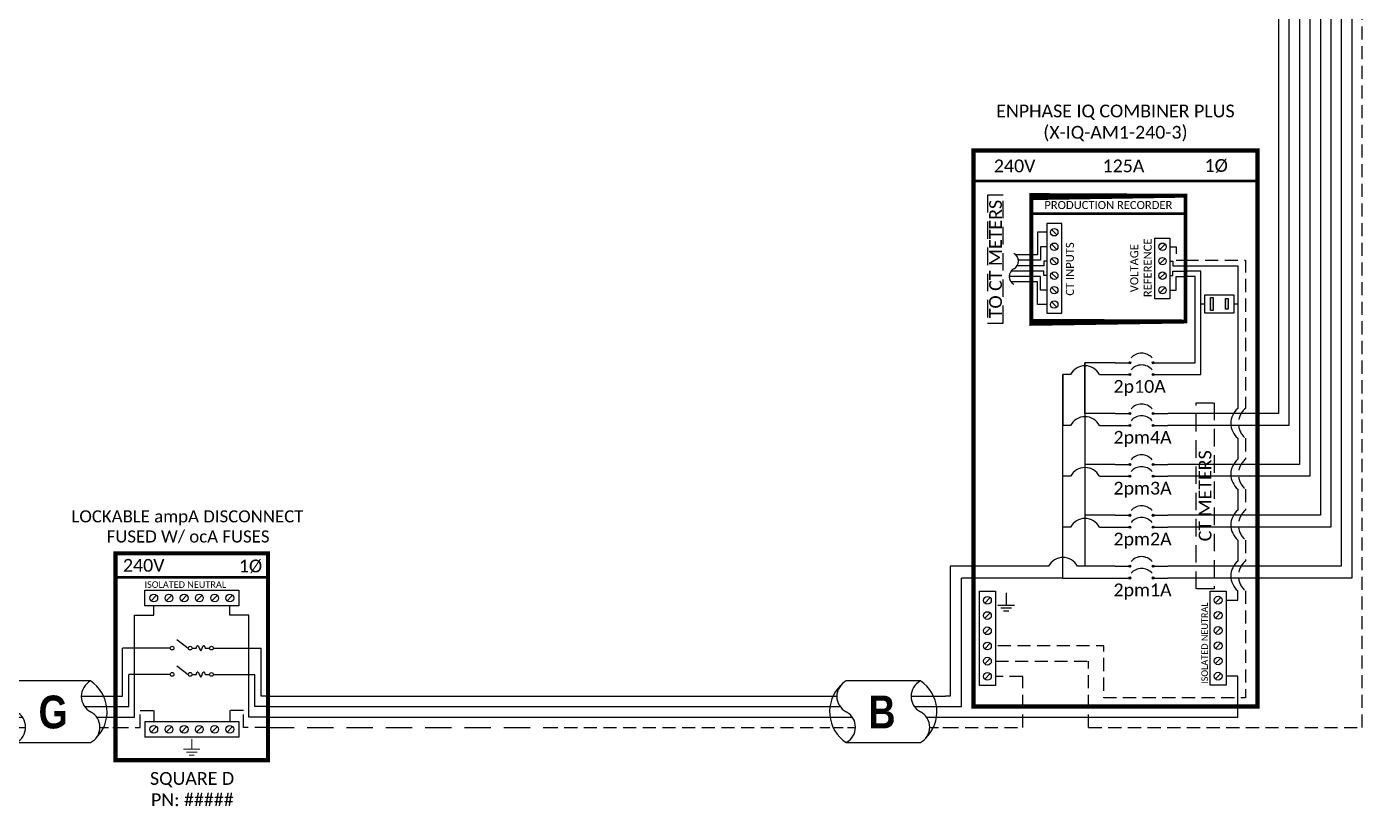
# Model space of a CAD drawing. Header units: feet. Extents: x 13749 to 14348, y 16038 to 16616.
# Drawn here: x 13964.1 to 14346.2, y 16050.5 to 16273.6 of the extents above; entities that cross this region are included whole.
import ezdxf

# ---------------------------------------------------------------- set-up
doc = ezdxf.new("R2010")
doc.units = ezdxf.units.FT
doc.header["$MEASUREMENT"] = 0
doc.linetypes.add('DASHED', pattern=[0.75, 0.5, -0.25])
doc.linetypes.add('HIDDEN', pattern=[0.375, 0.25, -0.125])
for name, color, linetype in [('E - MODULE', 7, 'Continuous'), ('ONE LINE BLOCKS', 7, 'Continuous'), ('TABLES', 7, 'Continuous'), ('TEXT', 7, 'Continuous'), ('Z - TITLEBLOCK TXT', 7, 'Continuous')]:
    doc.layers.add(name, color=color, linetype=linetype)
doc.styles.add('ONE LINE TXT', font='techb___.ttf')
doc.styles.get("Standard").update_dxf_attribs({"font": 'calibri.ttf'})

# ---------------------------------------------------------------- blocks, each defined once
blk = doc.blocks.new('*U15')
at = {"color": 7, "linetype": 'Continuous'}
for p, q in [((-7.14273261753624, 13.31379698112505), (-28.38670308841029, 13.31379698112505)), ((-28.38670308841029, -4.313796981125051), (-7.14273261753624, -4.313796981125051))]:
    blk.add_line(p, q, dxfattribs=at)
at = {"color": 7}
for p, q in [((-35.52943570594744, 8.999999999996362), (-31.05138576750414, 8.999999999996362)), ((-9.807415296628278, 8.999999999996362), (9.094947017729282e-13, 8.999999999996362))]:
    blk.add_line(p, q, dxfattribs=at)
at = {"color": 10}
for p, q in [((-35.52943570594744, 5.999999999996362), (-30.11481272106539, 5.999999999992724)), ((-8.870842250205897, 5.999999999992724), (9.094947017729282e-13, 5.999999999992724))]:
    blk.add_line(p, q, dxfattribs=at)
at = {"color": 253}
for p, q in [((-35.52943570594744, 2.999999999996362), (-26.6585934557479, 2.999999999996362)), ((-5.414622984878406, 2.999999999996362), (9.094947017729282e-13, 2.999999999992724))]:
    blk.add_line(p, q, dxfattribs=at)
at = {"color": 92, "linetype": 'HIDDEN', "ltscale": 10}
for p, q in [((-4.478049938447839, -3.637978807091713e-12), (0, 0)), ((-35.52943570594744, -3.637978807091713e-12), (-25.72202040931734, -3.637978807091713e-12))]:
    blk.add_line(p, q, dxfattribs=at)
at = {"color": 7, "linetype": 'Continuous'}
for centre, start, end in [((-22.53670101713578, 4.499999999989086), 133.9732389627104, 236.4264841729064), ((-12.99273468881074, 4.499999999989086), 313.9732389627104, 56.4264841729064)]:
    blk.add_arc(centre, 10.57854155630173, start, end, dxfattribs=at)
at = {"linetype": 'Continuous'}
for centre, start, end in [((-26.07656823981961, 8.906898490567983), 117.6639225845625, 242.3360774153913), ((-4.832597768944652, 8.906898490546155), 117.6639225845625, 242.3360774153913), ((-30.69683793700187, 0.09310150943201734), 297.6639225845625, 62.33607741539132), ((-9.452867466132375, 0.09310150943201734), 297.6639225845625, 62.33607741539132)]:
    blk.add_arc(centre, 4.975688628201564, start, end, dxfattribs=at)
blk = doc.blocks.new('*U18')
at = {"color": 7}
blk.add_line((-79.14105710962394, 8.999999999996362), (0, 9), dxfattribs=at)
at = {"color": 10}
blk.add_line((-79.14105710962394, 5.999999999996362), (0, 6), dxfattribs=at)
at = {"color": 253}
blk.add_line((-79.14105710962394, 2.999999999996362), (0, 3), dxfattribs=at)
at = {"color": 92, "linetype": 'HIDDEN', "ltscale": 15}
blk.add_line((-79.14105710962394, -3.637978807091713e-12), (0, 0), dxfattribs=at)
blk = doc.blocks.new('*U24')
at = {"color": 7, "linetype": 'Continuous'}
for p, q in [((-7.14273261753624, 13.31379698112505), (-28.38670308841029, 13.31379698112505)), ((-28.38670308841029, -4.313796981125051), (-7.14273261753624, -4.313796981125051))]:
    blk.add_line(p, q, dxfattribs=at)
at = {"color": 7}
for p, q in [((-35.52943570594744, 8.999999999996362), (-31.05138576750414, 8.999999999996362)), ((-9.807415296628278, 8.999999999996362), (9.094947017729282e-13, 8.999999999996362))]:
    blk.add_line(p, q, dxfattribs=at)
at = {"color": 10}
for p, q in [((-35.52943570594744, 5.999999999996362), (-30.11481272106539, 5.999999999992724)), ((-8.870842250205897, 5.999999999992724), (9.094947017729282e-13, 5.999999999992724))]:
    blk.add_line(p, q, dxfattribs=at)
at = {"color": 253}
for p, q in [((-35.52943570594744, 2.999999999996362), (-26.6585934557479, 2.999999999996362)), ((-5.414622984878406, 2.999999999996362), (9.094947017729282e-13, 2.999999999992724))]:
    blk.add_line(p, q, dxfattribs=at)
at = {"color": 92, "linetype": 'HIDDEN', "ltscale": 10}
for p, q in [((-4.478049938447839, -3.637978807091713e-12), (0, 0)), ((-35.52943570594744, -3.637978807091713e-12), (-25.72202040931734, -3.637978807091713e-12))]:
    blk.add_line(p, q, dxfattribs=at)
at = {"color": 7, "linetype": 'Continuous'}
for centre, start, end in [((-22.53670101713578, 4.499999999989086), 133.9732389627104, 236.4264841729064), ((-12.99273468881074, 4.499999999989086), 313.9732389627104, 56.4264841729064)]:
    blk.add_arc(centre, 10.57854155630173, start, end, dxfattribs=at)
at = {"linetype": 'Continuous'}
for centre, start, end in [((-26.07656823981961, 8.906898490567983), 117.6639225845625, 242.3360774153913), ((-4.832597768944652, 8.906898490546155), 117.6639225845625, 242.3360774153913), ((-30.69683793700187, 0.09310150943201734), 297.6639225845625, 62.33607741539132), ((-9.452867466132375, 0.09310150943201734), 297.6639225845625, 62.33607741539132)]:
    blk.add_arc(centre, 4.975688628201564, start, end, dxfattribs=at)
blk = doc.blocks.new('*U25')
at = {"lineweight": 50}
blk.add_line((-43.6116214036756, 43.06379295176157), (0, 43.06379295176157), dxfattribs=at)
at = {"color": 1, "linetype": 'Continuous'}
for p, q in [((-35.26761573623207, 34.77694743980464), (-35.26761573623207, 39.31564129513208)), ((-35.26761573623207, 39.31564129513208), (-8.32254697902863, 39.31564129513208)), ((-8.32254697902863, 39.31564129513208), (-8.32254697902863, 34.77694743980464)), ((-8.32254697902863, 34.77694743980464), (-35.26761573623207, 34.77694743980464)), ((-26.07495123449735, 25.18172376179064), (-22.8119471562477, 22.73910601337411)), ((-21.72993409277569, 22.73470420183003), (-20.49160572531946, 22.73470420183003)), ((-17.94050467957095, 22.73080170828689), (-16.70217631211381, 22.73080170828689)), ((-26.07495123449735, 17.64726165747561), (-22.8119471562477, 15.20464390905909)), ((-21.72993409277569, 15.20024209749317), (-20.49160572531946, 15.20024209749317)), ((-17.94050467957095, 15.19633960397186), (-16.70217631211381, 15.19633960397186)), ((-35.26761573623207, 1.758423961488006), (-8.322546979023173, 1.758423961488006)), ((-35.26761573623207, 1.758423961488006), (-35.26761573623207, -2.780269893839431)), ((-8.32254697902863, 1.758423961488006), (-8.32254697902863, -2.780269893839431)), ((-8.322546979023173, -2.780269893839431), (-35.26761573623207, -2.780269893839431))]:
    blk.add_line(p, q, dxfattribs=at)
at = {"color": 4, "linetype": 'Continuous'}
for p, q in [((-31.88526017397362, 37.83229836323517), (-33.45726816549723, 36.26029037170156)), ((-27.5347870491305, 37.83229836323517), (-29.10679504065411, 36.26029037170156)), ((-23.18431392428738, 37.83229836323517), (-24.75632191581099, 36.26029037170156)), ((-18.83384079944972, 37.83229836323517), (-20.40584879097241, 36.26029037170156)), ((-14.4833676746066, 37.83229836323517), (-16.0553756661302, 36.26029037170156)), ((-10.13289454976803, 37.83229836323517), (-11.70490254129163, 36.26029037170156)), ((-31.88526017396816, 0.2750810295910924), (-33.45726816549177, -1.296926961942518)), ((-27.5347870491305, 0.2750810295910924), (-29.10679504065411, -1.296926961942518)), ((-23.18431392428738, 0.2750810295910924), (-24.75632191581099, -1.296926961942518)), ((-18.83384079944426, 0.2750810295910924), (-20.40584879096787, -1.296926961942518)), ((-14.4833676746066, 0.2750810295910924), (-16.0553756661302, -1.296926961942518)), ((-10.13289454976348, 0.2750810295910924), (-11.70490254128708, -1.296926961942518))]:
    blk.add_line(p, q, dxfattribs=at)
at = {"color": 253, "linetype": 'Continuous'}
for p, q in [((-32.67126416973497, 32.16868385986527), (-32.67126416972951, 34.77694743980464)), ((-10.91889854553028, 32.16868385986527), (-10.91889854553483, 34.77694743980464)), ((-38.15750528725175, 2.999999999992724), (-38.1575052872513, 32.16868385986527)), ((-38.1575052872513, 32.16868385986527), (-32.67126416973497, 32.16868385986527)), ((-5.432657428013954, 32.16868385986527), (-10.91889854553028, 32.16868385986527)), ((-5.432657428004404, 2.999999999992724), (-5.432657428013954, 32.16868385986527)), ((-43.61162140367423, 2.999999999992724), (-38.1575052872513, 2.999999999992724)), ((-1.364242052659392e-12, 2.999999999992724), (-5.432657428004404, 2.999999999992724))]:
    blk.add_line(p, q, dxfattribs=at)
at = {"color": 7, "linetype": 'Continuous'}
for p, q in [((-27.97005342058207, 22.73146537071079), (-41.66354822822996, 22.73146537071079)), ((-41.66354822823041, 8.999999999992724), (-41.66354822822996, 22.73146537071079)), ((-15.62012336914651, 22.73146537070768), (-1.926614487035295, 22.73146537071857)), ((-1.926614487024381, 8.999999999992724), (-1.926614487035295, 22.73146537071079))]:
    blk.add_line(p, q, dxfattribs=at)
at = {"color": 10, "linetype": 'Continuous'}
for p, q in [((-27.97005280056258, 15.19782235267374), (-39.80034955827946, 15.19535016399573)), ((-39.79842799696689, 5.999999999992724), (-39.80034953798895, 15.19525306674404)), ((-15.6201354128307, 15.19841689566136), (-3.789813407730962, 15.19415025971505)), ((-3.791734718288808, 5.999999999992724), (-3.789813177276301, 15.19525306674404)), ((-43.61162140367423, 5.999999999992724), (-39.79842799696689, 5.999999999992724)), ((-1.364242052659392e-12, 5.999999999992724), (-3.791734718288808, 5.999999999989086))]:
    blk.add_line(p, q, dxfattribs=at)
at = {"color": 7}
for p, q in [((-43.61162140367423, 8.999999999996362), (-41.6635482282295, 8.999999999992724)), ((-1.364242052659392e-12, 8.999999999996362), (-1.926614487024835, 8.999999999996362))]:
    blk.add_line(p, q, dxfattribs=at)
at = {"color": 92, "linetype": 'HIDDEN', "ltscale": 15}
for p, q in [((-36.58051912606061, -3.637978807091713e-12), (-36.58051912606061, 4.898634765475435)), ((-36.58051912606061, 4.898634765475435), (-32.67126416972496, 4.898634765475435)), ((-32.67126416972496, 4.898634765475435), (-32.67126416972496, 1.758423961488006)), ((-7.009643589204643, 4.898634765475435), (-10.91889854554029, 4.898634765475435)), ((-10.91889854554029, 4.898634765475435), (-10.91889854554029, 1.758423961488006)), ((-7.009643589199186, -3.637978807091713e-12), (-7.009643589204643, 4.898634765475435)), ((-43.6116214036756, 0), (-36.58051912606061, 0)), ((0, 0), (-7.009643589199186, 0))]:
    blk.add_line(p, q, dxfattribs=at)
at = {"lineweight": 50, "const_width": 1.185332763664635}
blk.add_lwpolyline([(-43.6116214036756, -9.335896394964948), (-43.6116214036756, 49.83611655237473), (0, 49.83611655237473), (0, -9.335896394964948)], close=True, dxfattribs=at)
at = {"color": 92, "linetype": 'Continuous', "lineweight": 5, "ltscale": 0.05, "flags": 128}
for points in [[(-21.79508135762762, -3.32089023822482), (-21.79508135763217, -6.16701261263006)], [(-24.13611969887688, -6.16701261263006), (-19.45404301637745, -6.16701261263006)], [(-20.26545811315873, -7.034441443007381), (-23.32470460209652, -7.034441443007381)], [(-21.07687320994455, -7.90187027340653), (-22.51328950531069, -7.90187027340653)]]:
    blk.add_lwpolyline(points, dxfattribs=at)
at = {"color": 4, "linetype": 'Continuous'}
for centre in [(-32.67126416973497, 37.04629436745745), (-28.32079104489185, 37.04629436745745), (-23.97031792004873, 37.04629436745745), (-19.61984479521107, 37.04629436745745), (-15.26937167036795, 37.04629436745745), (-10.91889854552483, 37.04629436745745), (-32.67126416972951, -0.5109229661866266), (-28.32079104489185, -0.5109229661866266), (-23.97031792004873, -0.5109229661866266), (-19.61984479520561, -0.5109229661866266), (-15.26937167036795, -0.5109229661866266), (-10.91889854552483, -0.5109229661866266)]:
    blk.add_circle(centre, 1.111577510887078, dxfattribs=at)
at = {"color": 1, "linetype": 'Continuous'}
for centre in [(-27.42901506464841, 22.73146537071079), (-22.27096275427266, 22.73146537071079), (-16.16114765061229, 22.72756287716766), (-27.42901506464295, 15.19700326637758), (-22.27096275427812, 15.19700326637758), (-16.16114765061229, 15.1931007728308)]:
    blk.add_circle(centre, 0.5410383559336597, dxfattribs=at)
for points in [[(-20.49160572531946, 22.73470420183003), (-20.11554185856221, 23.49225212552483), (-19.21603552317447, 21.96935129106714), (-18.38987687338704, 23.49225212552483), (-17.94050467957095, 22.73080170828689)], [(-20.49160572531946, 15.20024209749317), (-20.11554185856221, 15.95779002119161), (-19.21603552317447, 14.43488918673029), (-18.38987687338704, 15.95779002119161), (-17.94050467957095, 15.19633960395004)]]:
    blk.add_spline(points, degree=3, dxfattribs=at)
at = {"color": 7}
blk.add_blockref('*U24', (-43.6116214036756, 0), dxfattribs=at)
at = {"color": 4, "linetype": 'Continuous'}
blk.add_text('ISOLATED NEUTRAL', height=1.874334766554741, dxfattribs=at).set_placement((-35.31784838447857, 39.97217458965315))
at = {"color": 1}
for s, width, gutter_width, heights, insert, char_height, attachment_point in [('\\A1;\\pi2.6661;LOCKABLE ampA DISCONNECT \\P\\pi12.722;FUSED W/ ocA FUSES', 71.89306288330188, 92.22970162818092, [18.55702276612101], (-58.87540365616496, 62.16091061536463), 3.454398339822651, 1), ('240V', 0.1480620958035672, 0.75, [0], (-35.54517607183425, 46.39544126646797), 3.65759824216516, 5), ('1Ø', 0.1480620958035672, 0.75, [0], (-4.982872748738373, 46.09550858286093), 3.65759824216516, 5), ('\\A1;\\pi5.5987,t23.887;SQUARE D\\P\\pi5.8899,t24.178;PN: #####', 35.08159665650859, 28.88215433384357, [13.54017578842261], (-39.35086651751135, -12.75181679176603), 3.657598242165161, 1)]:
    blk.add_mtext_dynamic_manual_height_columns(s, width=width, gutter_width=gutter_width, heights=heights, dxfattribs=dict(at, insert=insert, char_height=char_height, attachment_point=attachment_point))
blk = doc.blocks.new('*U20')
at = {"color": 7}
blk.add_line((-79.14105710962394, 9), (0, 9), dxfattribs=at)
at = {"color": 10}
blk.add_line((-79.14105710962394, 6), (0, 5.999999999947249), dxfattribs=at)
at = {"color": 253}
blk.add_line((-79.14105710962394, 3), (0, 3), dxfattribs=at)
at = {"color": 92, "linetype": 'DASHED', "ltscale": 15}
blk.add_line((-79.14105710962394, 0), (0, 0), dxfattribs=at)

msp = doc.modelspace()

# ---------------------------------------------------------------- hatches: boundary and pattern name
h = msp.add_hatch(color=1)
h.dxf.hatch_style = 1
h.paths.add_polyline_path([(14307.08083440722, 16195.8236278502), (14307.85048608858, 16195.8236278502), (14307.85048608858, 16192.74623033567), (14307.08083440722, 16192.74623033567)])
h.paths.add_polyline_path([(14302.80122786337, 16196.14738007927), (14303.57087954473, 16196.14738007927), (14303.57087954473, 16192.41746944826), (14302.80122786337, 16192.41746944826)])
at = {"layer": 'ONE LINE BLOCKS', "linetype": 'Continuous'}
h = msp.add_hatch(color=1, dxfattribs=at)
h.dxf.hatch_style = 1
edge = h.paths.add_edge_path()
edge.add_arc((14279.75540628111, 16177.44925876191), 0.2909504558996183, 0, 360)
h = msp.add_hatch(color=1, dxfattribs=at)
h.dxf.hatch_style = 1
edge = h.paths.add_edge_path()
edge.add_arc((14286.43201559113, 16177.44925876191), 0.2909504558996183, 0, 360)
h = msp.add_hatch(color=1, dxfattribs=at)
h.dxf.hatch_style = 1
edge = h.paths.add_edge_path()
edge.add_arc((14279.75540628111, 16174.07031187574), 0.2909504558996183, 0, 360)
h = msp.add_hatch(color=1, dxfattribs=at)
h.dxf.hatch_style = 1
edge = h.paths.add_edge_path()
edge.add_arc((14286.43201559113, 16174.07031187574), 0.2909504558996183, 0, 360)
h = msp.add_hatch(color=1, dxfattribs=at)
h.dxf.hatch_style = 1
edge = h.paths.add_edge_path()
edge.add_arc((14279.7554062814, 16162.88894082084), 0.2909504558996183, 0, 360)
h = msp.add_hatch(color=1, dxfattribs=at)
h.dxf.hatch_style = 1
edge = h.paths.add_edge_path()
edge.add_arc((14286.4320155914, 16162.88894082084), 0.2909504558996183, 0, 360)
h = msp.add_hatch(color=1, dxfattribs=at)
h.dxf.hatch_style = 1
edge = h.paths.add_edge_path()
edge.add_arc((14279.7554062814, 16159.50999393468), 0.2909504558996183, 0, 360)
h = msp.add_hatch(color=1, dxfattribs=at)
h.dxf.hatch_style = 1
edge = h.paths.add_edge_path()
edge.add_arc((14286.4320155914, 16159.50999393468), 0.2909504558996183, 0, 360)
h = msp.add_hatch(color=1, dxfattribs=at)
h.dxf.hatch_style = 1
edge = h.paths.add_edge_path()
edge.add_arc((14279.7554062814, 16148.32862287988), 0.2909504558996183, 0, 360)
h = msp.add_hatch(color=1, dxfattribs=at)
h.dxf.hatch_style = 1
edge = h.paths.add_edge_path()
edge.add_arc((14286.4320155914, 16148.32862287988), 0.2909504558996183, 0, 360)
h = msp.add_hatch(color=1, dxfattribs=at)
h.dxf.hatch_style = 1
edge = h.paths.add_edge_path()
edge.add_arc((14279.7554062814, 16144.94967599372), 0.2909504558996183, 0, 360)
h = msp.add_hatch(color=1, dxfattribs=at)
h.dxf.hatch_style = 1
edge = h.paths.add_edge_path()
edge.add_arc((14286.4320155914, 16144.94967599372), 0.2909504558996183, 0, 360)
h = msp.add_hatch(color=1, dxfattribs=at)
h.dxf.hatch_style = 1
edge = h.paths.add_edge_path()
edge.add_arc((14279.7554062814, 16133.76830493892), 0.2909504558996183, 0, 360)
h = msp.add_hatch(color=1, dxfattribs=at)
h.dxf.hatch_style = 1
edge = h.paths.add_edge_path()
edge.add_arc((14286.4320155914, 16133.76830493892), 0.2909504558996183, 0, 360)
h = msp.add_hatch(color=1, dxfattribs=at)
h.dxf.hatch_style = 1
edge = h.paths.add_edge_path()
edge.add_arc((14279.7554062814, 16130.38935805276), 0.2909504558996183, 0, 360)
h = msp.add_hatch(color=1, dxfattribs=at)
h.dxf.hatch_style = 1
edge = h.paths.add_edge_path()
edge.add_arc((14286.4320155914, 16130.38935805276), 0.2909504558996183, 0, 360)
h = msp.add_hatch(color=1, dxfattribs=at)
h.dxf.hatch_style = 1
edge = h.paths.add_edge_path()
edge.add_arc((14279.7554062814, 16119.20798699796), 0.2909504558996183, 0, 360)
h = msp.add_hatch(color=1, dxfattribs=at)
h.dxf.hatch_style = 1
edge = h.paths.add_edge_path()
edge.add_arc((14286.4320155914, 16119.20798699796), 0.2909504558996183, 0, 360)
h = msp.add_hatch(color=1, dxfattribs=at)
h.dxf.hatch_style = 1
edge = h.paths.add_edge_path()
edge.add_arc((14279.7554062814, 16115.8290401118), 0.2909504558996183, 0, 360)
h = msp.add_hatch(color=1, dxfattribs=at)
h.dxf.hatch_style = 1
edge = h.paths.add_edge_path()
edge.add_arc((14286.4320155914, 16115.8290401118), 0.2909504558996183, 0, 360)

# ---------------------------------------------------------------- linework, layer by layer
at = {"color": 10, "linetype": 'Continuous'}
for p, q in [((14343.24561530943, 16584.46621298373), (14343.24561531049, 16115.82904011171)), ((14337.24561530943, 16580.11592876728), (14337.24561531046, 16130.38935805228)), ((14331.24561530942, 16575.7656445509), (14331.24561531043, 16144.94967599324)), ((14325.24561530948, 16571.41536033445), (14325.24561531039, 16159.5099939342)), ((14298.46232648316, 16191.76210829103), (14298.46232648316, 16202.11489641838)), ((14300.01099104004, 16174.07031187575), (14300.01099104004, 16203.66356097526)), ((14260.61142359565, 16159.50999393451), (14260.61142359565, 16174.07031187564)), ((14262.78319322273, 16174.07031187581), (14260.61142359565, 16174.07031187581)), ((14260.61142359552, 16174.07031187581), (14260.61142359537, 16159.50999393445)), ((14260.61142359537, 16159.50999393462), (14260.61142359537, 16174.07031187574)), ((14271.02208847407, 16174.07031187574), (14275.55897010325, 16174.07031187574)), ((14290.62845176901, 16174.07031187574), (14300.01099104004, 16174.07031187575)), ((14260.61142359565, 16144.94967599339), (14260.61142359565, 16159.50999393451)), ((14262.78319322273, 16159.50999393451), (14260.61142359565, 16159.50999393451)), ((14271.02208847435, 16159.50999393451), (14275.55897010352, 16159.50999393451)), ((14325.24561531039, 16159.5099939342), (14290.62845176929, 16159.50999393418)), ((14260.61142359565, 16130.38935805226), (14260.61142359565, 16144.94967599339)), ((14262.78319322273, 16144.94967599339), (14260.61142359565, 16144.94967599339)), ((14271.02208847435, 16144.94967599339), (14275.55897010352, 16144.94967599339)), ((14331.24561531043, 16144.94967599324), (14290.62845176929, 16144.94967599322)), ((14260.61142359565, 16115.82904011114), (14260.61142359565, 16130.38935805226)), ((14262.78319322273, 16130.38935805226), (14260.61142359565, 16130.38935805226)), ((14271.02208847435, 16130.38935805226), (14275.55897010352, 16130.38935805226)), ((14337.24561531046, 16130.38935805228), (14290.62845176929, 16130.38935805226)), ((14260.61142359565, 16115.82904011114), (14231.58781127441, 16115.82904011114)), ((14231.58781127441, 16079.04269391565), (14231.58781127441, 16115.82904011114)), ((14260.61142359565, 16115.82904011114), (14275.55897010352, 16115.82904011114)), ((14343.2456153105, 16115.82904011182), (14290.62845176929, 16115.8290401118)), ((14226.95789001107, 16079.04269391565), (14231.58781127441, 16079.04269391565))]:
    msp.add_line(p, q, dxfattribs=at)
at = {"color": 7, "linetype": 'Continuous'}
for p, q in [((14340.24561530933, 16582.29107087553), (14340.24561531052, 16119.2079869979)), ((14334.24561530936, 16577.94078665907), (14334.24561531047, 16133.76830493846)), ((14328.24561530939, 16573.59050244269), (14328.24561531043, 16148.32862287941)), ((14322.24561530938, 16569.24021822623), (14322.2456153104, 16162.88894082036)), ((14266.90264084858, 16177.44925876197), (14266.90264084858, 16162.88894082085)), ((14266.90264084831, 16162.88894082062), (14266.90264084845, 16177.44925876161)), ((14275.55897010325, 16177.44925876191), (14266.90264084831, 16177.44925876191)), ((14266.90264084831, 16177.44925876191), (14266.90264084831, 16162.88894082078)), ((14275.55897010352, 16162.88894082068), (14266.90264084858, 16162.88894082068)), ((14266.90264084858, 16162.88894082068), (14266.90264084858, 16148.32862287956)), ((14266.90264084858, 16162.88894082085), (14266.90264084858, 16162.88894082068)), ((14266.90264084831, 16162.88894082078), (14266.90264084831, 16162.88894082062)), ((14322.2456153104, 16162.88894082036), (14290.62845176929, 16162.88894082035)), ((14275.55897010352, 16148.32862287956), (14266.90264084858, 16148.32862287956)), ((14266.90264084858, 16148.32862287956), (14266.90264084858, 16133.76830493843)), ((14328.24561531043, 16148.32862287942), (14290.62845176929, 16148.32862287939)), ((14275.55897010352, 16133.76830493843), (14266.90264084858, 16133.76830493843)), ((14266.90264084858, 16133.76830493843), (14266.90264084858, 16119.2079869973)), ((14334.24561531047, 16133.76830493846), (14290.62845176929, 16133.76830493843)), ((14256.4919759698, 16119.2079869973), (14228.29366002813, 16119.2079869973)), ((14228.29366002813, 16119.2079869973), (14228.29366002816, 16082.04269391565)), ((14275.55897010352, 16119.2079869973), (14264.73087122142, 16119.2079869973)), ((14340.24561531052, 16119.207986998), (14290.62845176929, 16119.20798699796)), ((14228.29366002816, 16082.04269391565), (14226.95789001107, 16082.04269391565))]:
    msp.add_line(p, q, dxfattribs=at)
at = {"linetype": 'Continuous'}
for p, q in [((14298.46232648316, 16177.44925876191), (14298.46232648316, 16202.11489641838)), ((14300.01099104004, 16194.28165908204), (14301.06763734677, 16194.28165908204)), ((14290.62845176901, 16177.44925876191), (14298.46232648316, 16177.44925876191))]:
    msp.add_line(p, q, dxfattribs=at)
at = {"color": 253, "linetype": 'Continuous'}
for p, q in [((14309.58407660517, 16194.28165908204), (14310.64072291191, 16194.28165908204)), ((14310.64072291191, 16155.82639598219), (14310.640722912, 16149.81837311062)), ((14310.64072291211, 16141.26607804091), (14310.6407229122, 16135.25805516935)), ((14310.64072291191, 16126.70576009993), (14310.64072291203, 16120.69773722836)), ((14310.64072291219, 16087.74995315893), (14307.27333180494, 16087.74995315893)), ((14310.6407229122, 16076.04269391565), (14310.6407229122, 16087.67848629361)), ((14226.95789001107, 16076.04269391565), (14310.6407229122, 16076.04269391565))]:
    msp.add_line(p, q, dxfattribs=at)
at = {"linetype": 'Continuous', "flags": 128}
for points in [[(14255.96054751534, 16214.78520417839), (14253.28365008052, 16214.78520417839), (14253.28365008052, 16208.30955464656), (14247.12763068592, 16208.30955464656)], [(14255.96054751525, 16210.64627980841), (14254.22568326828, 16210.64627980841), (14254.22568326828, 16206.76089008951), (14247.86548208627, 16206.76089008951)], [(14255.96054751521, 16206.50735543881), (14255.16771645604, 16206.50735543881), (14255.16771645604, 16205.21222553246), (14247.49800549932, 16205.21222553246)], [(14255.96054751512, 16198.22950669915), (14254.22568326828, 16198.22950669915), (14254.22568326828, 16202.11489641838), (14245.21061113004, 16202.11489641838)], [(14255.96054751516, 16202.36843106898), (14255.16771645604, 16202.36843106898), (14255.16771645604, 16203.66356097526), (14245.74429187256, 16203.66356097526)], [(14291.22938908288, 16198.22950669915), (14292.96425332972, 16198.22950669915), (14292.96425332972, 16202.11489641838), (14295.6589089939, 16202.11489641838)], [(14298.46232648316, 16202.11489641838), (14295.65890899394, 16202.11489641838)], [(14255.96054751503, 16194.09058232923), (14253.28365008052, 16194.09058232927), (14253.28365008052, 16200.5662318615), (14245.75855218827, 16200.5662318615)]]:
    msp.add_lwpolyline(points, dxfattribs=at)
at = {"color": 253, "linetype": 'Continuous', "flags": 128}
for points in [[(14291.22938908279, 16206.50735543881), (14292.02222014195, 16206.50735543881), (14292.02222014195, 16205.21222553246), (14295.6589089939, 16205.21222553246)], [(14295.65890899394, 16205.21222553246), (14310.64072291191, 16205.21222553246), (14310.64072291191, 16164.37869105166)], [(14307.27333180494, 16109.502318783), (14310.6407229122, 16109.502318783), (14310.6407229122, 16112.14544215859)]]:
    msp.add_lwpolyline(points, dxfattribs=at)
at = {"color": 10, "linetype": 'Continuous', "flags": 128}
for points in [[(14291.22938908283, 16202.36843106898), (14292.02222014195, 16202.36843106898), (14292.02222014195, 16203.66356097526), (14295.6589089939, 16203.66356097526)], [(14300.01099104004, 16203.66356097526), (14295.65890899394, 16203.66356097526)]]:
    msp.add_lwpolyline(points, dxfattribs=at)
at = {"color": 1}
for points in [[(14309.58407660517, 16196.80877679584), (14301.06763734677, 16196.80877679584), (14301.06763734677, 16191.75454136826), (14309.58407660517, 16191.75454136826)], [(14302.80122786337, 16196.14738007927), (14303.57087954473, 16196.14738007927), (14303.57087954473, 16192.41746944826), (14302.80122786337, 16192.41746944826)], [(14307.08083440722, 16195.8236278502), (14307.85048608858, 16195.8236278502), (14307.85048608858, 16192.74623033567), (14307.08083440722, 16192.74623033567)]]:
    msp.add_lwpolyline(points, close=True, dxfattribs=at)
at = {"linetype": 'Continuous'}
for centre, start, end in [((14245.38830444559, 16206.53075911), 297.6639225845164, 62.33607741548364), ((14247.69843929418, 16202.12386061943), 117.6639225845164, 242.3360774154836)]:
    msp.add_arc(centre, 2.487844314100782, start, end, dxfattribs=at)
at = {"color": 10, "linetype": 'Continuous'}
for centre in [(14266.90264084858, 16171.91086129201), (14266.90264084858, 16157.35054335072), (14266.90264084858, 16142.79022540959), (14266.90264084858, 16128.22990746847)]:
    msp.add_arc(centre, 4.651137018526943, 27.66392258451638, 152.3360774154836, dxfattribs=at)
at = {"color": 253, "linetype": 'Continuous'}
for centre in [(14314.21887081194, 16160.10254351692), (14314.21887081194, 16145.5422255758), (14314.21887081194, 16130.98190763436), (14314.21887081197, 16116.42158969354)]:
    msp.add_arc(centre, 5.575713419222151, 129.9215498685271, 230.0784501314729, dxfattribs=at)
at = {"color": 7, "linetype": 'Continuous'}
msp.add_arc((14260.61142359565, 16117.04853641367), 4.651137018526943, 27.66392258451638, 152.3360774154836, dxfattribs=at)
at = {"layer": 'E - MODULE', "color": 10, "linetype": 'DASHED', "ltscale": 10}
for points in [[(14243.4935552187, 16188.80202911617), (14243.4935552187, 16225.40153936358), (14239.05397207706, 16225.40153936358), (14239.05397207706, 16188.80202911617)], [(14298.67650527768, 16112.73942087971), (14298.67650527768, 16165.97856005243), (14303.86007560387, 16165.97856005243), (14303.86007560387, 16112.73942087971)]]:
    msp.add_lwpolyline(points, close=True, dxfattribs=at)
at = {"layer": 'ONE LINE BLOCKS', "lineweight": 50}
for p, q in [((14234.99426005417, 16229.50175856367), (14316.24561531021, 16229.50175856367)), ((14251.53102760409, 16220.12874461899), (14295.65890899392, 16220.12874461903))]:
    msp.add_line(p, q, dxfattribs=at)
for points, const_width in [([(14234.99426005448, 16079.04850455477), (14234.99426005417, 16238.20480668894), (14316.24561531021, 16238.20480668894), (14316.24561531052, 16079.04850455477)], 1.185332763664635), ([(14295.65890899395, 16189.25183923492), (14295.65890899392, 16225.24146919082), (14251.53102760407, 16225.24146919089), (14251.53102760411, 16189.25183923498)], 1.127694050973034)]:
    msp.add_lwpolyline(points, close=True, dxfattribs=dict(at, const_width=const_width))
at = {"layer": 'TEXT', "color": 92, "linetype": 'HIDDEN', "ltscale": 15}
for p, q in [((14346.24561531052, 16073.04269391605), (14346.24561530957, 16586.64135509194)), ((14312.81586502014, 16155.82639598219), (14312.81586502025, 16149.81837311062)), ((14312.81586502034, 16141.26607804091), (14312.81586502046, 16135.25805516935)), ((14312.81586502017, 16126.70576009993), (14312.81586502028, 16120.69773722836)), ((14241.26649663046, 16092.0282394867), (14267.94404390434, 16092.02823948671)), ((14267.94404390434, 16073.04269391566), (14267.94404390434, 16092.0282394867)), ((14249.09976301757, 16087.67776636174), (14241.26649663046, 16087.67776636174)), ((14249.09976301757, 16073.04269391566), (14249.09976301757, 16087.67776636174)), ((14226.95789001107, 16073.04269391566), (14249.09976301757, 16073.04269391566)), ((14267.94404390434, 16073.04269391566), (14346.24561531052, 16073.04269391566))]:
    msp.add_line(p, q, dxfattribs=at)
at = {"layer": 'TEXT', "color": 92, "linetype": 'HIDDEN', "ltscale": 15, "flags": 128}
for points in [[(14291.22938908288, 16210.64627980852), (14292.96425332972, 16210.64627980852), (14292.96425332972, 16206.76089008928), (14295.6589089939, 16206.76089008928)], [(14295.65890899394, 16206.76089008928), (14312.81586502015, 16206.76089008928), (14312.81586502015, 16164.37869105164)], [(14312.81586502046, 16112.14544215857), (14312.81586502043, 16081.56143080501), (14272.29451702915, 16081.56143080501), (14272.29451702915, 16096.37871261151), (14241.26649663046, 16096.37871261151)]]:
    msp.add_lwpolyline(points, dxfattribs=at)
at = {"layer": 'TEXT', "color": 92, "flags": 128}
for points in [[(14244.35880173657, 16111.54397428238), (14244.35483135098, 16108.04068900581)], [(14242.0137930099, 16108.04068900581), (14246.69586969224, 16108.04068900581)], [(14245.88445459547, 16107.17326017553), (14242.82520810659, 16107.17326017553)], [(14245.07303949878, 16106.30583134493), (14243.63662320331, 16106.30583134493)]]:
    msp.add_lwpolyline(points, dxfattribs=at)
at = {"layer": 'TEXT', "color": 92, "linetype": 'HIDDEN', "ltscale": 15}
for centre in [(14316.3940129202, 16160.10254351692), (14316.3940129202, 16145.5422255758), (14316.3940129202, 16130.98190763436), (14316.3940129202, 16116.42158969354)]:
    msp.add_arc(centre, 5.575713419222151, 129.9215498685271, 230.0784501314729, dxfattribs=at)
at = {"layer": 'Z - TITLEBLOCK TXT', "color": 1, "linetype": 'Continuous'}
for p, q in [((14260.2785400798, 16217.2553039729), (14255.96054751538, 16217.25530397265)), ((14255.96054751538, 16217.25530397265), (14255.960547515, 16191.62048253501)), ((14260.2785400795, 16191.62048253478), (14260.2785400798, 16217.2553039729)), ((14286.91139651824, 16213.11637960306), (14291.22938908266, 16213.11637960282)), ((14286.91139651845, 16195.75940690462), (14286.91139651824, 16213.11637960306)), ((14291.22938908266, 16213.11637960282), (14291.22938908295, 16195.75940690484)), ((14291.22938908295, 16195.75940690484), (14286.91139651845, 16195.75940690462)), ((14255.960547515, 16191.62048253501), (14260.2785400795, 16191.62048253478)), ((14236.72780277506, 16085.08141479524), (14236.72780277506, 16112.02648355273)), ((14236.72780277506, 16112.02648355273), (14241.26649663046, 16112.02648355273)), ((14241.26649663046, 16112.02648355273), (14241.26649663046, 16085.08141479524)), ((14302.73463794966, 16085.15360159251), (14302.73463794966, 16112.09867034925)), ((14302.73463794966, 16112.09867034925), (14307.27333180494, 16112.09867034925)), ((14307.27333180494, 16112.09867034925), (14307.27333180494, 16085.15360159251)), ((14241.26649663046, 16085.08141479524), (14236.72780277506, 16085.08141479524)), ((14307.27333180494, 16085.15360159251), (14302.73463794966, 16085.15360159251))]:
    msp.add_line(p, q, dxfattribs=at)
at = {"layer": 'Z - TITLEBLOCK TXT', "color": 4, "linetype": 'Continuous'}
for p, q in [((14258.86732708429, 16214.03742089165), (14257.37176051062, 16215.53298746514)), ((14258.86732708429, 16209.89849652178), (14257.37176051062, 16211.39406309527)), ((14288.32260951371, 16209.89849652178), (14289.81817608737, 16211.39406309527)), ((14258.86732708417, 16205.75957215194), (14257.37176051067, 16207.25513872545)), ((14288.32260951383, 16205.75957215194), (14289.81817608733, 16207.25513872545)), ((14258.86732708421, 16201.62064778211), (14257.37176051068, 16203.11621435586)), ((14288.32260951378, 16201.62064778211), (14289.81817608731, 16203.11621435586)), ((14258.86732708426, 16197.48172341229), (14257.37176051056, 16198.97728998601)), ((14288.32260951374, 16197.48172341229), (14289.81817608743, 16198.97728998601)), ((14258.86732708426, 16193.34279904241), (14257.37176051056, 16194.83836561614)), ((14239.78315369859, 16110.21613598181), (14238.2111457071, 16108.64412799017)), ((14305.78998887316, 16110.28832277907), (14304.2179808817, 16108.71631478743)), ((14239.78315369859, 16105.86566285701), (14238.2111457071, 16104.29365486554)), ((14305.78998887308, 16105.93784965419), (14304.21798088162, 16104.36584166255)), ((14239.78315369859, 16101.51518973204), (14238.2111457071, 16099.94318174057)), ((14305.78998887308, 16101.58737652922), (14304.21798088162, 16100.01536853775)), ((14239.78315369859, 16097.1647166074), (14238.2111457071, 16095.59270861593)), ((14305.78998887308, 16097.23690340442), (14304.21798088162, 16095.66489541278)), ((14239.78315369859, 16092.81424348244), (14238.2111457071, 16091.24223549096)), ((14305.78998887308, 16092.88643027945), (14304.21798088162, 16091.31442228815)), ((14239.78315369859, 16088.4637703578), (14238.2111457071, 16086.89176236617)), ((14305.78998887308, 16088.53595715465), (14304.21798088162, 16086.96394916318))]:
    msp.add_line(p, q, dxfattribs=at)
at = {"layer": 'Z - TITLEBLOCK TXT', "color": 1, "linetype": 'Continuous', "flags": 128}
for points in [[(14275.55897010325, 16177.44925876191), (14279.75540628111, 16177.44925876191)], [(14275.55897010325, 16177.44925876191), (14279.75540628111, 16177.44925876191)], [(14286.43201559113, 16177.44925876191), (14290.62845176901, 16177.44925876191)], [(14275.55897010325, 16174.07031187574), (14279.75540628111, 16174.07031187574)], [(14275.55897010325, 16174.07031187574), (14279.75540628111, 16174.07031187574)], [(14286.43201559113, 16174.07031187574), (14290.62845176901, 16174.07031187574)], [(14275.55897010352, 16162.88894082084), (14279.7554062814, 16162.88894082084)], [(14275.55897010352, 16162.88894082084), (14279.7554062814, 16162.88894082084)], [(14286.4320155914, 16162.88894082084), (14290.62845176929, 16162.88894082084)], [(14275.55897010352, 16159.50999393468), (14279.7554062814, 16159.50999393468)], [(14275.55897010352, 16159.50999393468), (14279.7554062814, 16159.50999393468)], [(14286.4320155914, 16159.50999393468), (14290.62845176929, 16159.50999393468)], [(14275.55897010352, 16148.32862287988), (14279.7554062814, 16148.32862287988)], [(14275.55897010352, 16148.32862287988), (14279.7554062814, 16148.32862287988)], [(14275.55897010352, 16144.94967599372), (14279.7554062814, 16144.94967599372)], [(14275.55897010352, 16144.94967599372), (14279.7554062814, 16144.94967599372)], [(14286.4320155914, 16148.32862287988), (14290.62845176929, 16148.32862287988)], [(14286.4320155914, 16144.94967599372), (14290.62845176929, 16144.94967599372)], [(14275.55897010352, 16133.76830493892), (14279.7554062814, 16133.76830493892)], [(14275.55897010352, 16133.76830493892), (14279.7554062814, 16133.76830493892)], [(14286.4320155914, 16133.76830493892), (14290.62845176929, 16133.76830493892)], [(14275.55897010352, 16130.38935805276), (14279.7554062814, 16130.38935805276)], [(14275.55897010352, 16130.38935805276), (14279.7554062814, 16130.38935805276)], [(14286.4320155914, 16130.38935805276), (14290.62845176929, 16130.38935805276)], [(14275.55897010352, 16119.20798699796), (14279.7554062814, 16119.20798699796)], [(14275.55897010352, 16119.20798699796), (14279.7554062814, 16119.20798699796)], [(14286.4320155914, 16119.20798699796), (14290.62845176929, 16119.20798699796)], [(14275.55897010352, 16115.8290401118), (14279.7554062814, 16115.8290401118)], [(14275.55897010352, 16115.8290401118), (14279.7554062814, 16115.8290401118)], [(14286.4320155914, 16115.8290401118), (14290.62845176929, 16115.8290401118)]]:
    msp.add_lwpolyline(points, dxfattribs=at)
at = {"layer": 'Z - TITLEBLOCK TXT', "color": 4, "linetype": 'Continuous'}
for centre, radius in [((14258.11954379756, 16214.78520417828), 1.05752526602515), ((14258.11954379756, 16210.64627980841), 1.05752526602515), ((14289.07039280044, 16210.64627980841), 1.05752526602515), ((14258.11954379741, 16206.50735543881), 1.05752526602515), ((14289.07039280058, 16206.50735543881), 1.05752526602515), ((14258.11954379745, 16202.36843106898), 1.05752526602515), ((14289.07039280054, 16202.36843106898), 1.05752526602515), ((14258.1195437975, 16198.22950669916), 1.05752526602515), ((14289.0703928005, 16198.22950669916), 1.05752526602515), ((14258.1195437975, 16194.09058232929), 1.05752526602515), ((14238.99714970285, 16109.43013198624), 1.111577510887078), ((14305.00398487733, 16109.502318783), 1.111577510887078), ((14238.99714970285, 16105.07965886127), 1.111577510887078), ((14305.00398487727, 16105.15184565812), 1.111577510887078), ((14238.99714970285, 16100.72918573647), 1.111577510887078), ((14305.00398487727, 16100.80137253349), 1.111577510887078), ((14238.99714970285, 16096.37871261151), 1.111577510887078), ((14305.00398487727, 16096.45089940852), 1.111577510887078), ((14238.99714970285, 16092.0282394867), 1.111577510887078), ((14305.00398487727, 16092.10042628388), 1.111577510887078), ((14238.99714970285, 16087.67776636174), 1.111577510887078), ((14305.00398487727, 16087.74995315891), 1.111577510887078)]:
    msp.add_circle(centre, radius, dxfattribs=at)
at = {"layer": 'Z - TITLEBLOCK TXT', "color": 1, "linetype": 'Continuous'}
for centre in [(14279.75540628111, 16177.44925876191), (14286.43201559113, 16177.44925876191), (14279.75540628111, 16174.07031187574), (14286.43201559113, 16174.07031187574), (14279.7554062814, 16162.88894082084), (14286.4320155914, 16162.88894082084), (14279.7554062814, 16159.50999393468), (14286.4320155914, 16159.50999393468), (14279.7554062814, 16148.32862287988), (14286.4320155914, 16148.32862287988), (14279.7554062814, 16144.94967599372), (14286.4320155914, 16144.94967599372), (14279.7554062814, 16133.76830493892), (14286.4320155914, 16133.76830493892), (14279.7554062814, 16130.38935805276), (14286.4320155914, 16130.38935805276), (14279.7554062814, 16119.20798699796), (14286.4320155914, 16119.20798699796), (14279.7554062814, 16115.8290401118), (14286.4320155914, 16115.8290401118)]:
    msp.add_circle(centre, 0.2909504558996183, dxfattribs=at)
for centre in [(14283.09371093613, 16176.25577063963), (14283.09371093613, 16172.87682375346), (14283.0937109364, 16161.69545269856), (14283.0937109364, 16158.3165058124), (14283.0937109364, 16147.1351347576), (14283.0937109364, 16143.75618787144), (14283.0937109364, 16132.57481681664), (14283.0937109364, 16129.19586993047), (14283.0937109364, 16118.01449887568), (14283.0937109364, 16114.63555198952)]:
    msp.add_arc(centre, 3.932007672516098, 40.33920141258147, 139.6607985874186, dxfattribs=at)

# ---------------------------------------------------------------- block references
at = {"color": 7}
for name, p in [('*U25', (14033.14634008587, 16073.04269391565)), ('*U15', (14226.95789001107, 16073.04269391566)), ('*U20', (14112.2873971955, 16073.04269391564)), ('*U18', (14191.42845430512, 16073.04269391565))]:
    msp.add_blockref(name, p, dxfattribs=at)

# ---------------------------------------------------------------- texts
at = {"color": 1, "char_height": 3.65759824216516, "attachment_point": 5}
for s, width, insert, rotation in [('TO CT METERS', 50.82710468216652, (14241.3264542, 16207.11049998702), 90.00000000000003), ('CT METERS', 34.0747479314325, (14301.27448245074, 16139.35899046607), 90)]:
    msp.add_mtext_dynamic_manual_height_columns(s, width=width, gutter_width=7.170123602891181, heights=[0], dxfattribs=dict(at, insert=insert, rotation=rotation))
at = {"color": 1, "linetype": 'Continuous', "char_height": 9.383282677011772, "attachment_point": 1, "style": 'ONE LINE TXT'}
for s, insert in [('{\\W1;\\C256;G}', (13967.52028916088, 16082.17333438257)), ('{\\W1;\\C256;B}', (14204.94346048975, 16082.17333438258))]:
    msp.add_mtext_dynamic_manual_height_columns(s, width=0.138532783265864, gutter_width=2.131672445536665, heights=[0], dxfattribs=dict(at, insert=insert))
at = {"layer": 'TABLES', "color": 1, "linetype": 'Continuous'}
for s, p in [('2p10A', (14275.06264411421, 16168.8345204096)), ('2pm4A', (14275.0626441145, 16154.27420246853)), ('2pm3A', (14275.0626441145, 16139.71388452757)), ('2pm2A', (14275.0626441145, 16125.1535665866)), ('2pm1A', (14275.0626441145, 16110.59324864564))]:
    msp.add_text(s, height=3.657598242165161, dxfattribs=at).set_placement(p)
at = {"layer": 'TABLES', "color": 4, "linetype": 'Continuous'}
msp.add_text('ISOLATED NEUTRAL', height=1.874334766554741, rotation=90, dxfattribs=at).set_placement((14302.07810465522, 16085.51444968367))
at = {"layer": 'TEXT', "color": 1}
msp.add_text('CT INPUTS ', height=2.304286892564051, rotation=90, dxfattribs=at).set_placement((14263.74537458497, 16196.63638364326))
at = {"layer": 'TEXT', "color": 1, "attachment_point": 5}
for s, width, gutter_width, insert, char_height in [('ENPHASE IQ COMBINER PLUS\\P(X-IQ-AM1-240-3)', 82.89894659986845, 7.170123602891181, (14275.61993768219, 16246.05087629078), 3.65759824216516), ('240V', 0.1480620958035672, 0.75, (14246.78520100581, 16233.75789812274), 3.65759824216516), ('125A', 0.1480620958035672, 0.75, (14277.91166608245, 16233.75789812274), 3.65759824216516), ('1Ø', 0.1480620958035672, 0.75, (14304.45467435857, 16233.75789812274), 3.65759824216516), ('PRODUCTION RECORDER', 50.82710468216652, 7.170123602891181, (14273.59496829903, 16222.56422216769), 2.304286892564051)]:
    msp.add_mtext_dynamic_manual_height_columns(s, width=width, gutter_width=gutter_width, heights=[0], dxfattribs=dict(at, insert=insert, char_height=char_height))
at = {"layer": 'TEXT', "color": 1, "insert": (14286.02045562703, 16203.2699123485), "char_height": 2.304286892564051, "width": 2.36100780068864, "attachment_point": 7, "rotation": 90.00000000000001}
msp.add_mtext('\\pi-5.6544;VOLTAGE\\P\\pi-7.0609;REFERENCE', dxfattribs=at)

doc.saveas('drawing.dxf')
